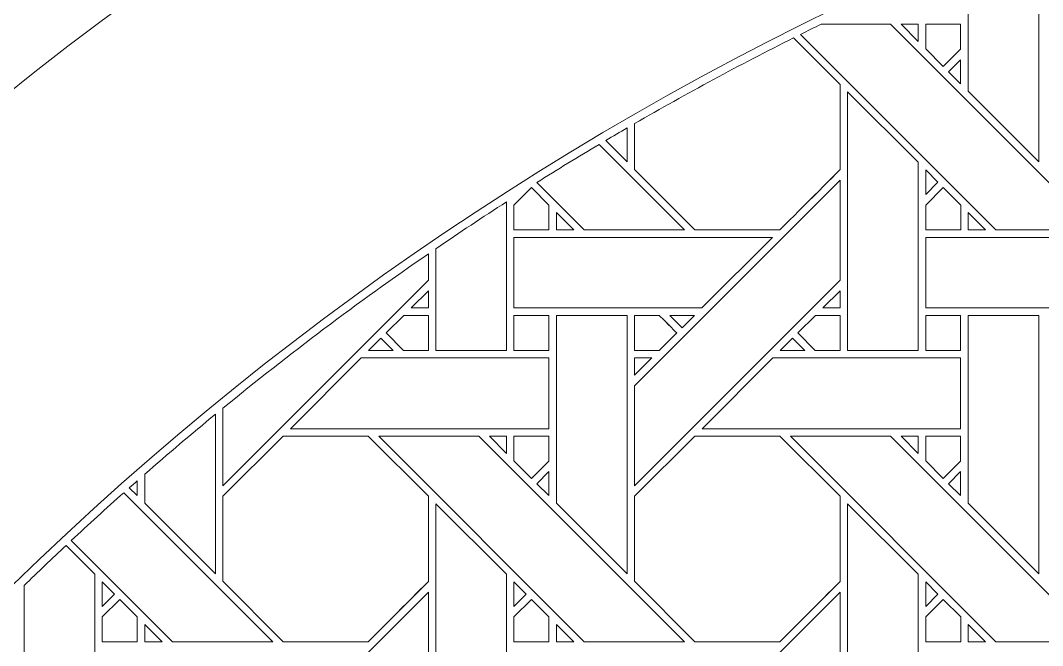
# Model space of a CAD drawing. Header units: inches. Extents: x 4.4 to 20.4, y 1.1 to 17.1.
# Drawn here: x 7.41 to 9.766, y 14.067 to 15.507 of the extents above; entities that cross this region are included whole.
import ezdxf

# ---------------------------------------------------------------- set-up
doc = ezdxf.new("R2010")
doc.units = ezdxf.units.IN
doc.header["$MEASUREMENT"] = 0
doc.layers.add('Design', color=7, linetype='Continuous', lineweight=0)

msp = doc.modelspace()

# ---------------------------------------------------------------- linework, layer by layer
at = {"layer": 'Design'}
for points, knots in [([(12.3829, 17.0948), (7.9646, 17.0948), (4.3829, 13.513), (4.3829, 9.0948), (4.3829, 4.6765), (7.9646, 1.0948), (12.3829, 1.0948), (16.8011, 1.0948), (20.3829, 4.6765), (20.3829, 9.0948), (20.3829, 13.513), (16.8011, 17.0948), (12.3829, 17.0948)], [0, 0, 0, 0, 1, 1, 1, 2, 2, 2, 3, 3, 3, 4, 4, 4, 4]), ([(12.3829, 16.2388), (8.4373, 16.2388), (5.2388, 13.0403), (5.2388, 9.0948), (5.2388, 5.1492), (8.4373, 1.9507), (12.3829, 1.9507), (16.3284, 1.9507), (19.5269, 5.1492), (19.5269, 9.0948), (19.5269, 13.0403), (16.3284, 16.2388), (12.3829, 16.2388)], [0, 0, 0, 0, 1, 1, 1, 2, 2, 2, 3, 3, 3, 4, 4, 4, 4]), ([(9.7571, 15.7202), (9.7571, 15.7202), (9.7571, 15.1812), (9.7571, 15.1812), (9.7571, 15.1812), (9.5942, 15.3441), (9.5942, 15.3441), (9.5942, 15.3441), (9.5942, 15.6533), (9.5942, 15.6533), (9.6481, 15.6762), (9.7024, 15.6986), (9.7571, 15.7202)], [0, 0, 0, 0, 1, 1, 1, 2, 2, 2, 3, 3, 3, 4, 4, 4, 4]), ([(9.2556, 15.4984), (9.2556, 15.4984), (9.4156, 15.4984), (9.4156, 15.4984), (9.4156, 15.4984), (9.8892, 15.0248), (9.8892, 15.0248), (9.8892, 15.0248), (9.6582, 15.0248), (9.6582, 15.0248), (9.6582, 15.0248), (9.208, 15.475), (9.208, 15.475), (9.2238, 15.4829), (9.2397, 15.4907), (9.2556, 15.4984)], [0, 0, 0, 0, 1, 1, 1, 2, 2, 2, 3, 3, 3, 4, 4, 4, 5, 5, 5, 5]), ([(9.4791, 15.4984), (9.4791, 15.4984), (9.4791, 15.4586), (9.4791, 15.4586), (9.4791, 15.4586), (9.4397, 15.4984), (9.4397, 15.4984), (9.4397, 15.4984), (9.4791, 15.4984), (9.4791, 15.4984)], [0, 0, 0, 0, 1, 1, 1, 2, 2, 2, 3, 3, 3, 3]), ([(9.5766, 15.4409), (9.5766, 15.4409), (9.5366, 15.4009), (9.5366, 15.4009), (9.5366, 15.4009), (9.4963, 15.4413), (9.4963, 15.4413), (9.4963, 15.4413), (9.4963, 15.4985), (9.4963, 15.4985), (9.4963, 15.4985), (9.5766, 15.4985), (9.5766, 15.4985), (9.5766, 15.4985), (9.5766, 15.4409), (9.5766, 15.4409)], [0, 0, 0, 0, 1, 1, 1, 2, 2, 2, 3, 3, 3, 4, 4, 4, 5, 5, 5, 5]), ([(9.5366, 15.4009), (9.5366, 15.4009), (9.4963, 15.4413), (9.4963, 15.4413), (9.4963, 15.4413), (9.4963, 15.4985), (9.4963, 15.4985), (9.4963, 15.4985), (9.5766, 15.4985), (9.5766, 15.4985), (9.5766, 15.4985), (9.5766, 15.4409), (9.5766, 15.4409), (9.5766, 15.4409), (9.5366, 15.4009), (9.5366, 15.4009)], [0, 0, 0, 0, 1, 1, 1, 2, 2, 2, 3, 3, 3, 4, 4, 4, 5, 5, 5, 5]), ([(9.1919, 15.4669), (9.1919, 15.4669), (9.2991, 15.3597), (9.2991, 15.3597), (9.2991, 15.3597), (9.2991, 15.1635), (9.2991, 15.1635), (9.2813, 15.1456), (9.1694, 15.0339), (9.1604, 15.0248), (9.1604, 15.0248), (8.9647, 15.0248), (8.9647, 15.0248), (8.9647, 15.0248), (8.8255, 15.1641), (8.8255, 15.1641), (8.8255, 15.1641), (8.8255, 15.2694), (8.8255, 15.2694), (8.9454, 15.3387), (9.0677, 15.4046), (9.1919, 15.4669)], [0, 0, 0, 0, 1, 1, 1, 2, 2, 2, 3, 3, 3, 4, 4, 4, 5, 5, 5, 6, 6, 6, 7, 7, 7, 7]), ([(9.1919, 15.4669), (9.1919, 15.4669), (9.2991, 15.3597), (9.2991, 15.3597), (9.2991, 15.3597), (9.2991, 15.1635), (9.2991, 15.1635), (9.2812, 15.1455), (9.1693, 15.0338), (9.1604, 15.0248), (9.1604, 15.0248), (8.9647, 15.0248), (8.9647, 15.0248), (8.9647, 15.0248), (8.8255, 15.1641), (8.8255, 15.1641), (8.8255, 15.1641), (8.8255, 15.2694), (8.8255, 15.2694), (8.9454, 15.3387), (9.0677, 15.4046), (9.1919, 15.4669)], [0, 0, 0, 0, 1, 1, 1, 2, 2, 2, 3, 3, 3, 4, 4, 4, 5, 5, 5, 6, 6, 6, 7, 7, 7, 7]), ([(9.5766, 15.4166), (9.5766, 15.4166), (9.5766, 15.3614), (9.5766, 15.3614), (9.5766, 15.3614), (9.5488, 15.3888), (9.5488, 15.3888), (9.5488, 15.3888), (9.5766, 15.4166), (9.5766, 15.4166)], [0, 0, 0, 0, 1, 1, 1, 2, 2, 2, 3, 3, 3, 3]), ([(9.3163, 14.7468), (9.3163, 14.7468), (9.3163, 15.3426), (9.3163, 15.3426), (9.3163, 15.3426), (9.4791, 15.1805), (9.4791, 15.1805), (9.4791, 15.1805), (9.4791, 14.7468), (9.4791, 14.7468), (9.4791, 14.7468), (9.3163, 14.7468), (9.3163, 14.7468)], [0, 0, 0, 0, 1, 1, 1, 2, 2, 2, 3, 3, 3, 4, 4, 4, 4]), ([(8.7589, 15.2306), (8.7753, 15.2403), (8.7918, 15.2499), (8.8083, 15.2595), (8.8083, 15.2595), (8.8083, 15.1812), (8.8083, 15.1812), (8.8083, 15.1812), (8.7589, 15.2306), (8.7589, 15.2306)], [0, 0, 0, 0, 1, 1, 1, 2, 2, 2, 3, 3, 3, 3]), ([(8.7438, 15.2215), (8.7438, 15.2215), (8.9405, 15.0248), (8.9405, 15.0248), (8.9405, 15.0248), (8.7095, 15.0248), (8.7095, 15.0248), (8.7095, 15.0248), (8.6004, 15.1339), (8.6004, 15.1339), (8.6478, 15.1636), (8.6956, 15.1928), (8.7438, 15.2215)], [0, 0, 0, 0, 1, 1, 1, 2, 2, 2, 3, 3, 3, 4, 4, 4, 4]), ([(9.4964, 15.1062), (9.4964, 15.1062), (9.4964, 15.163), (9.4964, 15.163), (9.4964, 15.163), (9.5246, 15.1344), (9.5246, 15.1344), (9.5246, 15.1344), (9.4964, 15.1062), (9.4964, 15.1062)], [0, 0, 0, 0, 1, 1, 1, 2, 2, 2, 3, 3, 3, 3]), ([(8.5476, 15.0246), (8.5476, 15.0246), (8.5476, 15.0818), (8.5476, 15.0818), (8.5476, 15.0818), (8.5879, 15.1222), (8.5879, 15.1222), (8.5879, 15.1222), (8.6282, 15.0818), (8.6282, 15.0818), (8.6282, 15.0818), (8.6282, 15.0246), (8.6282, 15.0246), (8.6282, 15.0246), (8.5476, 15.0246), (8.5476, 15.0246)], [0, 0, 0, 0, 1, 1, 1, 2, 2, 2, 3, 3, 3, 4, 4, 4, 5, 5, 5, 5]), ([(8.6282, 15.0246), (8.6282, 15.0246), (8.5476, 15.0246), (8.5476, 15.0246), (8.5476, 15.0246), (8.5476, 15.0818), (8.5476, 15.0818), (8.5476, 15.0818), (8.5879, 15.1222), (8.5879, 15.1222), (8.5879, 15.1222), (8.6282, 15.0818), (8.6282, 15.0818), (8.6282, 15.0818), (8.6282, 15.0246), (8.6282, 15.0246)], [0, 0, 0, 0, 1, 1, 1, 2, 2, 2, 3, 3, 3, 4, 4, 4, 5, 5, 5, 5]), ([(9.2992, 14.909), (9.2992, 14.909), (8.8255, 14.4354), (8.8255, 14.4354), (8.8255, 14.4354), (8.8255, 14.6655), (8.8255, 14.6655), (8.8255, 14.6655), (9.2992, 15.139), (9.2992, 15.139), (9.2992, 15.139), (9.2992, 14.909), (9.2992, 14.909)], [0, 0, 0, 0, 1, 1, 1, 2, 2, 2, 3, 3, 3, 4, 4, 4, 4]), ([(9.4963, 15.0246), (9.4963, 15.0246), (9.4963, 15.0819), (9.4963, 15.0819), (9.4963, 15.0819), (9.5367, 15.1222), (9.5367, 15.1222), (9.5367, 15.1222), (9.577, 15.0819), (9.577, 15.0819), (9.577, 15.0819), (9.577, 15.0246), (9.577, 15.0246), (9.577, 15.0246), (9.4963, 15.0246), (9.4963, 15.0246)], [0, 0, 0, 0, 1, 1, 1, 2, 2, 2, 3, 3, 3, 4, 4, 4, 5, 5, 5, 5]), ([(9.5367, 15.1222), (9.5367, 15.1222), (9.577, 15.0819), (9.577, 15.0819), (9.577, 15.0819), (9.577, 15.0246), (9.577, 15.0246), (9.577, 15.0246), (9.4963, 15.0246), (9.4963, 15.0246), (9.4963, 15.0246), (9.4963, 15.0819), (9.4963, 15.0819), (9.4963, 15.0819), (9.5367, 15.1222), (9.5367, 15.1222)], [0, 0, 0, 0, 1, 1, 1, 2, 2, 2, 3, 3, 3, 4, 4, 4, 5, 5, 5, 5]), ([(8.5303, 15.0893), (8.5303, 15.0893), (8.5303, 14.7468), (8.5303, 14.7468), (8.5303, 14.7468), (8.3676, 14.7468), (8.3676, 14.7468), (8.3676, 14.7468), (8.3676, 14.9813), (8.3676, 14.9813), (8.4213, 15.018), (8.4755, 15.0541), (8.5303, 15.0893)], [0, 0, 0, 0, 1, 1, 1, 2, 2, 2, 3, 3, 3, 4, 4, 4, 4]), ([(8.6455, 15.0248), (8.6455, 15.0248), (8.6455, 15.0646), (8.6455, 15.0646), (8.6455, 15.0646), (8.6853, 15.0248), (8.6853, 15.0248), (8.6853, 15.0248), (8.6455, 15.0248), (8.6455, 15.0248)], [0, 0, 0, 0, 1, 1, 1, 2, 2, 2, 3, 3, 3, 3]), ([(9.5943, 15.0248), (9.5943, 15.0248), (9.5943, 15.0646), (9.5943, 15.0646), (9.5943, 15.0646), (9.634, 15.0248), (9.634, 15.0248), (9.634, 15.0248), (9.5943, 15.0248), (9.5943, 15.0248)], [0, 0, 0, 0, 1, 1, 1, 2, 2, 2, 3, 3, 3, 3]), ([(9.1433, 15.0075), (9.1433, 15.0075), (8.9806, 14.8448), (8.9806, 14.8448), (8.9806, 14.8448), (8.5476, 14.8448), (8.5476, 14.8448), (8.5476, 14.8448), (8.5476, 15.0075), (8.5476, 15.0075), (8.5476, 15.0075), (9.1433, 15.0075), (9.1433, 15.0075)], [0, 0, 0, 0, 1, 1, 1, 2, 2, 2, 3, 3, 3, 4, 4, 4, 4]), ([(10.0921, 15.0075), (10.0921, 15.0075), (9.9293, 14.8448), (9.9293, 14.8448), (9.9293, 14.8448), (9.4964, 14.8448), (9.4964, 14.8448), (9.4964, 14.8448), (9.4964, 15.0075), (9.4964, 15.0075), (9.4964, 15.0075), (10.0921, 15.0075), (10.0921, 15.0075)], [0, 0, 0, 0, 1, 1, 1, 2, 2, 2, 3, 3, 3, 4, 4, 4, 4]), ([(8.3504, 14.909), (8.3504, 14.909), (7.8768, 14.4354), (7.8768, 14.4354), (7.8768, 14.4354), (7.8768, 14.614), (7.8768, 14.614), (8.0295, 14.7389), (8.1875, 14.8575), (8.3504, 14.9695), (8.3504, 14.9695), (8.3504, 14.909), (8.3504, 14.909)], [0, 0, 0, 0, 1, 1, 1, 2, 2, 2, 3, 3, 3, 4, 4, 4, 4]), ([(8.3107, 14.8449), (8.3107, 14.8449), (8.3504, 14.8846), (8.3504, 14.8846), (8.3504, 14.8846), (8.3504, 14.8449), (8.3504, 14.8449), (8.3504, 14.8449), (8.3107, 14.8449), (8.3107, 14.8449)], [0, 0, 0, 0, 1, 1, 1, 2, 2, 2, 3, 3, 3, 3]), ([(9.2594, 14.8449), (9.2594, 14.8449), (9.2992, 14.8846), (9.2992, 14.8846), (9.2992, 14.8846), (9.2992, 14.8449), (9.2992, 14.8449), (9.2992, 14.8449), (9.2594, 14.8449), (9.2594, 14.8449)], [0, 0, 0, 0, 1, 1, 1, 2, 2, 2, 3, 3, 3, 3]), ([(8.2933, 14.7468), (8.2933, 14.7468), (8.2529, 14.7872), (8.2529, 14.7872), (8.2529, 14.7872), (8.2934, 14.8276), (8.2934, 14.8276), (8.2934, 14.8276), (8.3504, 14.8276), (8.3504, 14.8276), (8.3504, 14.8276), (8.3504, 14.7468), (8.3504, 14.7468), (8.3504, 14.7468), (8.2933, 14.7468), (8.2933, 14.7468)], [0, 0, 0, 0, 1, 1, 1, 2, 2, 2, 3, 3, 3, 4, 4, 4, 5, 5, 5, 5]), ([(8.3504, 14.8276), (8.3504, 14.8276), (8.3504, 14.7468), (8.3504, 14.7468), (8.3504, 14.7468), (8.2933, 14.7468), (8.2933, 14.7468), (8.2933, 14.7468), (8.2529, 14.7872), (8.2529, 14.7872), (8.2529, 14.7872), (8.2934, 14.8276), (8.2934, 14.8276), (8.2934, 14.8276), (8.3504, 14.8276), (8.3504, 14.8276)], [0, 0, 0, 0, 1, 1, 1, 2, 2, 2, 3, 3, 3, 4, 4, 4, 5, 5, 5, 5]), ([(8.5476, 14.7468), (8.5476, 14.7468), (8.5476, 14.8276), (8.5476, 14.8276), (8.5476, 14.8276), (8.6278, 14.8276), (8.6278, 14.8276), (8.6278, 14.8276), (8.6278, 14.7468), (8.6278, 14.7468), (8.6278, 14.7468), (8.5476, 14.7468), (8.5476, 14.7468)], [0, 0, 0, 0, 1, 1, 1, 2, 2, 2, 3, 3, 3, 4, 4, 4, 4]), ([(8.5476, 14.7468), (8.5476, 14.7468), (8.5476, 14.8276), (8.5476, 14.8276), (8.5476, 14.8276), (8.6278, 14.8276), (8.6278, 14.8276), (8.6278, 14.8276), (8.6278, 14.7468), (8.6278, 14.7468), (8.6278, 14.7468), (8.5476, 14.7468), (8.5476, 14.7468)], [0, 0, 0, 0, 1, 1, 1, 2, 2, 2, 3, 3, 3, 4, 4, 4, 4]), ([(8.6454, 14.3954), (8.6454, 14.3954), (8.6454, 14.8276), (8.6454, 14.8276), (8.6454, 14.8276), (8.8083, 14.8276), (8.8083, 14.8276), (8.8083, 14.8276), (8.8083, 14.2324), (8.8083, 14.2324), (8.8083, 14.2324), (8.6454, 14.3954), (8.6454, 14.3954)], [0, 0, 0, 0, 1, 1, 1, 2, 2, 2, 3, 3, 3, 4, 4, 4, 4]), ([(8.8255, 14.7468), (8.8255, 14.7468), (8.8255, 14.8276), (8.8255, 14.8276), (8.8255, 14.8276), (8.8825, 14.8276), (8.8825, 14.8276), (8.8877, 14.8225), (8.9184, 14.7917), (8.9228, 14.7873), (8.9228, 14.7873), (8.8824, 14.7468), (8.8824, 14.7468), (8.8824, 14.7468), (8.8255, 14.7468), (8.8255, 14.7468)], [0, 0, 0, 0, 1, 1, 1, 2, 2, 2, 3, 3, 3, 4, 4, 4, 5, 5, 5, 5]), ([(8.9228, 14.7873), (8.9228, 14.7873), (8.8824, 14.7468), (8.8824, 14.7468), (8.8824, 14.7468), (8.8255, 14.7468), (8.8255, 14.7468), (8.8255, 14.7468), (8.8255, 14.8276), (8.8255, 14.8276), (8.8255, 14.8276), (8.8825, 14.8276), (8.8825, 14.8276), (8.8877, 14.8224), (8.9185, 14.7916), (8.9228, 14.7873)], [0, 0, 0, 0, 1, 1, 1, 2, 2, 2, 3, 3, 3, 4, 4, 4, 5, 5, 5, 5]), ([(8.9069, 14.8276), (8.9069, 14.8276), (8.9634, 14.8276), (8.9634, 14.8276), (8.9634, 14.8276), (8.9351, 14.7994), (8.9351, 14.7994), (8.9351, 14.7994), (8.9069, 14.8276), (8.9069, 14.8276)], [0, 0, 0, 0, 1, 1, 1, 2, 2, 2, 3, 3, 3, 3]), ([(9.2017, 14.7872), (9.2017, 14.7872), (9.2421, 14.8276), (9.2421, 14.8276), (9.2421, 14.8276), (9.2991, 14.8276), (9.2991, 14.8276), (9.2991, 14.8276), (9.2991, 14.7468), (9.2991, 14.7468), (9.2991, 14.7468), (9.242, 14.7468), (9.242, 14.7468), (9.242, 14.7468), (9.2017, 14.7872), (9.2017, 14.7872)], [0, 0, 0, 0, 1, 1, 1, 2, 2, 2, 3, 3, 3, 4, 4, 4, 5, 5, 5, 5]), ([(9.2991, 14.8276), (9.2991, 14.8276), (9.2991, 14.7468), (9.2991, 14.7468), (9.2991, 14.7468), (9.242, 14.7468), (9.242, 14.7468), (9.242, 14.7468), (9.2017, 14.7872), (9.2017, 14.7872), (9.2017, 14.7872), (9.2421, 14.8276), (9.2421, 14.8276), (9.2421, 14.8276), (9.2991, 14.8276), (9.2991, 14.8276)], [0, 0, 0, 0, 1, 1, 1, 2, 2, 2, 3, 3, 3, 4, 4, 4, 5, 5, 5, 5]), ([(9.5766, 14.7468), (9.5766, 14.7468), (9.4963, 14.7468), (9.4963, 14.7468), (9.4963, 14.7468), (9.4963, 14.8276), (9.4963, 14.8276), (9.4963, 14.8276), (9.5766, 14.8276), (9.5766, 14.8276), (9.5766, 14.8276), (9.5766, 14.7468), (9.5766, 14.7468)], [0, 0, 0, 0, 1, 1, 1, 2, 2, 2, 3, 3, 3, 4, 4, 4, 4]), ([(9.5766, 14.8276), (9.5766, 14.8276), (9.5766, 14.7468), (9.5766, 14.7468), (9.5766, 14.7468), (9.4963, 14.7468), (9.4963, 14.7468), (9.4963, 14.7468), (9.4963, 14.8276), (9.4963, 14.8276), (9.4963, 14.8276), (9.5766, 14.8276), (9.5766, 14.8276)], [0, 0, 0, 0, 1, 1, 1, 2, 2, 2, 3, 3, 3, 4, 4, 4, 4]), ([(9.5942, 14.3954), (9.5942, 14.3954), (9.5942, 14.8276), (9.5942, 14.8276), (9.5942, 14.8276), (9.7571, 14.8276), (9.7571, 14.8276), (9.7571, 14.8276), (9.7571, 14.2324), (9.7571, 14.2324), (9.7571, 14.2324), (9.5942, 14.3954), (9.5942, 14.3954)], [0, 0, 0, 0, 1, 1, 1, 2, 2, 2, 3, 3, 3, 4, 4, 4, 4]), ([(8.2691, 14.7468), (8.2691, 14.7468), (8.2126, 14.7468), (8.2126, 14.7468), (8.2126, 14.7468), (8.2408, 14.775), (8.2408, 14.775), (8.2408, 14.775), (8.2691, 14.7468), (8.2691, 14.7468)], [0, 0, 0, 0, 1, 1, 1, 2, 2, 2, 3, 3, 3, 3]), ([(9.2178, 14.7468), (9.2178, 14.7468), (9.1613, 14.7468), (9.1613, 14.7468), (9.1613, 14.7468), (9.1896, 14.775), (9.1896, 14.775), (9.1896, 14.775), (9.2178, 14.7468), (9.2178, 14.7468)], [0, 0, 0, 0, 1, 1, 1, 2, 2, 2, 3, 3, 3, 3]), ([(8.6279, 14.7296), (8.6279, 14.7296), (8.6279, 14.5668), (8.6279, 14.5668), (8.6279, 14.5668), (8.0326, 14.5668), (8.0326, 14.5668), (8.0326, 14.5668), (8.1954, 14.7296), (8.1954, 14.7296), (8.1954, 14.7296), (8.6279, 14.7296), (8.6279, 14.7296)], [0, 0, 0, 0, 1, 1, 1, 2, 2, 2, 3, 3, 3, 4, 4, 4, 4]), ([(8.8653, 14.7296), (8.8653, 14.7296), (8.8255, 14.6898), (8.8255, 14.6898), (8.8255, 14.6898), (8.8255, 14.7296), (8.8255, 14.7296), (8.8255, 14.7296), (8.8653, 14.7296), (8.8653, 14.7296)], [0, 0, 0, 0, 1, 1, 1, 2, 2, 2, 3, 3, 3, 3]), ([(9.5766, 14.7296), (9.5766, 14.7296), (9.5766, 14.5668), (9.5766, 14.5668), (9.5766, 14.5668), (8.9813, 14.5668), (8.9813, 14.5668), (8.9813, 14.5668), (9.1442, 14.7296), (9.1442, 14.7296), (9.1442, 14.7296), (9.5766, 14.7296), (9.5766, 14.7296)], [0, 0, 0, 0, 1, 1, 1, 2, 2, 2, 3, 3, 3, 4, 4, 4, 4]), ([(7.8596, 14.6), (7.8596, 14.6), (7.8596, 14.2324), (7.8596, 14.2324), (7.8596, 14.2324), (7.6967, 14.3954), (7.6967, 14.3954), (7.6967, 14.3954), (7.6967, 14.4618), (7.6967, 14.4618), (7.7503, 14.5087), (7.8046, 14.5548), (7.8596, 14.6)], [0, 0, 0, 0, 1, 1, 1, 2, 2, 2, 3, 3, 3, 4, 4, 4, 4]), ([(7.8767, 14.2153), (7.8767, 14.2153), (7.8767, 14.411), (7.8767, 14.411), (7.8767, 14.411), (8.0154, 14.5497), (8.0154, 14.5497), (8.0154, 14.5497), (8.2116, 14.5497), (8.2116, 14.5497), (8.2116, 14.5497), (8.3504, 14.411), (8.3504, 14.411), (8.3504, 14.411), (8.3504, 14.2148), (8.3504, 14.2148), (8.3326, 14.1969), (8.2207, 14.0851), (8.2117, 14.0761), (8.2117, 14.0761), (8.016, 14.0761), (8.016, 14.0761), (8.016, 14.0761), (7.8767, 14.2153), (7.8767, 14.2153)], [0, 0, 0, 0, 1, 1, 1, 2, 2, 2, 3, 3, 3, 4, 4, 4, 5, 5, 5, 6, 6, 6, 7, 7, 7, 8, 8, 8, 8]), ([(7.8767, 14.411), (7.8767, 14.411), (8.0154, 14.5497), (8.0154, 14.5497), (8.0154, 14.5497), (8.2116, 14.5497), (8.2116, 14.5497), (8.2116, 14.5497), (8.3504, 14.411), (8.3504, 14.411), (8.3504, 14.411), (8.3504, 14.2148), (8.3504, 14.2148), (8.3323, 14.1966), (8.2204, 14.0849), (8.2117, 14.0761), (8.2117, 14.0761), (8.016, 14.0761), (8.016, 14.0761), (8.016, 14.0761), (7.8767, 14.2153), (7.8767, 14.2153), (7.8767, 14.2153), (7.8767, 14.411), (7.8767, 14.411)], [0, 0, 0, 0, 1, 1, 1, 2, 2, 2, 3, 3, 3, 4, 4, 4, 5, 5, 5, 6, 6, 6, 7, 7, 7, 8, 8, 8, 8]), ([(8.4669, 14.5497), (8.4669, 14.5497), (8.9405, 14.076), (8.9405, 14.076), (8.9405, 14.076), (8.7095, 14.076), (8.7095, 14.076), (8.7095, 14.076), (8.2359, 14.5497), (8.2359, 14.5497), (8.2359, 14.5497), (8.4669, 14.5497), (8.4669, 14.5497)], [0, 0, 0, 0, 1, 1, 1, 2, 2, 2, 3, 3, 3, 4, 4, 4, 4]), ([(8.5304, 14.5497), (8.5304, 14.5497), (8.5304, 14.5099), (8.5304, 14.5099), (8.5304, 14.5099), (8.491, 14.5497), (8.491, 14.5497), (8.491, 14.5497), (8.5304, 14.5497), (8.5304, 14.5497)], [0, 0, 0, 0, 1, 1, 1, 2, 2, 2, 3, 3, 3, 3]), ([(8.6278, 14.5497), (8.6278, 14.5497), (8.6278, 14.4921), (8.6278, 14.4921), (8.6278, 14.4921), (8.5879, 14.4522), (8.5879, 14.4522), (8.5879, 14.4522), (8.5476, 14.4925), (8.5476, 14.4925), (8.5476, 14.4925), (8.5476, 14.5497), (8.5476, 14.5497), (8.5476, 14.5497), (8.6278, 14.5497), (8.6278, 14.5497)], [0, 0, 0, 0, 1, 1, 1, 2, 2, 2, 3, 3, 3, 4, 4, 4, 5, 5, 5, 5]), ([(8.5879, 14.4522), (8.5879, 14.4522), (8.5476, 14.4925), (8.5476, 14.4925), (8.5476, 14.4925), (8.5476, 14.5497), (8.5476, 14.5497), (8.5476, 14.5497), (8.6278, 14.5497), (8.6278, 14.5497), (8.6278, 14.5497), (8.6278, 14.4921), (8.6278, 14.4921), (8.6278, 14.4921), (8.5879, 14.4522), (8.5879, 14.4522)], [0, 0, 0, 0, 1, 1, 1, 2, 2, 2, 3, 3, 3, 4, 4, 4, 5, 5, 5, 5]), ([(8.9642, 14.5497), (8.9642, 14.5497), (9.1604, 14.5497), (9.1604, 14.5497), (9.1604, 14.5497), (9.2991, 14.411), (9.2991, 14.411), (9.2991, 14.411), (9.2991, 14.2148), (9.2991, 14.2148), (9.2813, 14.1969), (9.1694, 14.0851), (9.1604, 14.0761), (9.1604, 14.0761), (8.9647, 14.0761), (8.9647, 14.0761), (8.9647, 14.0761), (8.8255, 14.2153), (8.8255, 14.2153), (8.8255, 14.2153), (8.8255, 14.411), (8.8255, 14.411), (8.8255, 14.411), (8.9642, 14.5497), (8.9642, 14.5497)], [0, 0, 0, 0, 1, 1, 1, 2, 2, 2, 3, 3, 3, 4, 4, 4, 5, 5, 5, 6, 6, 6, 7, 7, 7, 8, 8, 8, 8]), ([(9.1604, 14.5497), (9.1604, 14.5497), (9.2991, 14.411), (9.2991, 14.411), (9.2991, 14.411), (9.2991, 14.2148), (9.2991, 14.2148), (9.281, 14.1966), (9.1692, 14.0849), (9.1604, 14.0761), (9.1604, 14.0761), (8.9647, 14.0761), (8.9647, 14.0761), (8.9647, 14.0761), (8.8255, 14.2153), (8.8255, 14.2153), (8.8255, 14.2153), (8.8255, 14.411), (8.8255, 14.411), (8.8255, 14.411), (8.9642, 14.5497), (8.9642, 14.5497), (8.9642, 14.5497), (9.1604, 14.5497), (9.1604, 14.5497)], [0, 0, 0, 0, 1, 1, 1, 2, 2, 2, 3, 3, 3, 4, 4, 4, 5, 5, 5, 6, 6, 6, 7, 7, 7, 8, 8, 8, 8]), ([(9.8892, 14.076), (9.8892, 14.076), (9.6582, 14.076), (9.6582, 14.076), (9.6582, 14.076), (9.1846, 14.5497), (9.1846, 14.5497), (9.1846, 14.5497), (9.4156, 14.5497), (9.4156, 14.5497), (9.4156, 14.5497), (9.8892, 14.076), (9.8892, 14.076)], [0, 0, 0, 0, 1, 1, 1, 2, 2, 2, 3, 3, 3, 4, 4, 4, 4]), ([(9.4397, 14.5497), (9.4397, 14.5497), (9.4791, 14.5497), (9.4791, 14.5497), (9.4791, 14.5497), (9.4791, 14.5099), (9.4791, 14.5099), (9.4791, 14.5099), (9.4397, 14.5497), (9.4397, 14.5497)], [0, 0, 0, 0, 1, 1, 1, 2, 2, 2, 3, 3, 3, 3]), ([(9.5766, 14.5497), (9.5766, 14.5497), (9.5766, 14.4921), (9.5766, 14.4921), (9.5766, 14.4921), (9.5366, 14.4522), (9.5366, 14.4522), (9.5366, 14.4522), (9.4963, 14.4925), (9.4963, 14.4925), (9.4963, 14.4925), (9.4963, 14.5497), (9.4963, 14.5497), (9.4963, 14.5497), (9.5766, 14.5497), (9.5766, 14.5497)], [0, 0, 0, 0, 1, 1, 1, 2, 2, 2, 3, 3, 3, 4, 4, 4, 5, 5, 5, 5]), ([(9.5766, 14.4921), (9.5766, 14.4921), (9.5366, 14.4522), (9.5366, 14.4522), (9.5366, 14.4522), (9.4963, 14.4925), (9.4963, 14.4925), (9.4963, 14.4925), (9.4963, 14.5497), (9.4963, 14.5497), (9.4963, 14.5497), (9.5766, 14.5497), (9.5766, 14.5497), (9.5766, 14.5497), (9.5766, 14.4921), (9.5766, 14.4921)], [0, 0, 0, 0, 1, 1, 1, 2, 2, 2, 3, 3, 3, 4, 4, 4, 5, 5, 5, 5]), ([(8.6279, 14.4679), (8.6279, 14.4679), (8.6279, 14.4127), (8.6279, 14.4127), (8.6279, 14.4127), (8.6001, 14.4401), (8.6001, 14.4401), (8.6001, 14.4401), (8.6279, 14.4679), (8.6279, 14.4679)], [0, 0, 0, 0, 1, 1, 1, 2, 2, 2, 3, 3, 3, 3]), ([(9.5766, 14.4679), (9.5766, 14.4679), (9.5766, 14.4127), (9.5766, 14.4127), (9.5766, 14.4127), (9.5488, 14.4401), (9.5488, 14.4401), (9.5488, 14.4401), (9.5766, 14.4679), (9.5766, 14.4679)], [0, 0, 0, 0, 1, 1, 1, 2, 2, 2, 3, 3, 3, 3]), ([(7.6792, 14.4127), (7.6792, 14.4127), (7.661, 14.4306), (7.661, 14.4306), (7.6671, 14.4359), (7.6731, 14.4411), (7.6792, 14.4464), (7.6792, 14.4464), (7.6792, 14.4127), (7.6792, 14.4127)], [0, 0, 0, 0, 1, 1, 1, 2, 2, 2, 3, 3, 3, 3]), ([(7.9918, 14.076), (7.9918, 14.076), (7.7607, 14.076), (7.7607, 14.076), (7.7607, 14.076), (7.5275, 14.3093), (7.5275, 14.3093), (7.5674, 14.3465), (7.6077, 14.3831), (7.6485, 14.4194), (7.6485, 14.4194), (7.9918, 14.076), (7.9918, 14.076)], [0, 0, 0, 0, 1, 1, 1, 2, 2, 2, 3, 3, 3, 4, 4, 4, 4]), ([(8.3676, 13.798), (8.3676, 13.798), (8.3676, 14.3939), (8.3676, 14.3939), (8.3676, 14.3939), (8.5303, 14.2317), (8.5303, 14.2317), (8.5303, 14.2317), (8.5303, 13.798), (8.5303, 13.798), (8.5303, 13.798), (8.3676, 13.798), (8.3676, 13.798)], [0, 0, 0, 0, 1, 1, 1, 2, 2, 2, 3, 3, 3, 4, 4, 4, 4]), ([(9.3163, 13.798), (9.3163, 13.798), (9.3163, 14.3939), (9.3163, 14.3939), (9.3163, 14.3939), (9.4791, 14.2317), (9.4791, 14.2317), (9.4791, 14.2317), (9.4791, 13.798), (9.4791, 13.798), (9.4791, 13.798), (9.3163, 13.798), (9.3163, 13.798)], [0, 0, 0, 0, 1, 1, 1, 2, 2, 2, 3, 3, 3, 4, 4, 4, 4]), ([(7.5153, 14.2978), (7.5153, 14.2978), (7.5816, 14.2317), (7.5816, 14.2317), (7.5816, 14.2317), (7.5816, 13.798), (7.5816, 13.798), (7.5816, 13.798), (7.4188, 13.798), (7.4188, 13.798), (7.4188, 13.798), (7.4188, 14.2058), (7.4188, 14.2058), (7.4507, 14.2368), (7.4829, 14.2674), (7.5153, 14.2978)], [0, 0, 0, 0, 1, 1, 1, 2, 2, 2, 3, 3, 3, 4, 4, 4, 5, 5, 5, 5]), ([(7.5989, 14.1575), (7.5989, 14.1575), (7.5989, 14.2142), (7.5989, 14.2142), (7.5989, 14.2142), (7.6271, 14.1857), (7.6271, 14.1857), (7.6271, 14.1857), (7.5989, 14.1575), (7.5989, 14.1575)], [0, 0, 0, 0, 1, 1, 1, 2, 2, 2, 3, 3, 3, 3]), ([(8.5476, 14.1575), (8.5476, 14.1575), (8.5476, 14.2142), (8.5476, 14.2142), (8.5476, 14.2142), (8.5758, 14.1857), (8.5758, 14.1857), (8.5758, 14.1857), (8.5476, 14.1575), (8.5476, 14.1575)], [0, 0, 0, 0, 1, 1, 1, 2, 2, 2, 3, 3, 3, 3]), ([(9.4964, 14.1575), (9.4964, 14.1575), (9.4964, 14.2142), (9.4964, 14.2142), (9.4964, 14.2142), (9.5246, 14.1857), (9.5246, 14.1857), (9.5246, 14.1857), (9.4964, 14.1575), (9.4964, 14.1575)], [0, 0, 0, 0, 1, 1, 1, 2, 2, 2, 3, 3, 3, 3]), ([(8.3504, 13.9603), (8.3504, 13.9603), (7.8768, 13.4866), (7.8768, 13.4866), (7.8768, 13.4866), (7.8768, 13.7167), (7.8768, 13.7167), (7.8768, 13.7167), (8.3504, 14.1903), (8.3504, 14.1903), (8.3504, 14.1903), (8.3504, 13.9603), (8.3504, 13.9603)], [0, 0, 0, 0, 1, 1, 1, 2, 2, 2, 3, 3, 3, 4, 4, 4, 4]), ([(9.2992, 13.9603), (9.2992, 13.9603), (8.8255, 13.4866), (8.8255, 13.4866), (8.8255, 13.4866), (8.8255, 13.7167), (8.8255, 13.7167), (8.8255, 13.7167), (9.2992, 14.1903), (9.2992, 14.1903), (9.2992, 14.1903), (9.2992, 13.9603), (9.2992, 13.9603)], [0, 0, 0, 0, 1, 1, 1, 2, 2, 2, 3, 3, 3, 4, 4, 4, 4]), ([(7.5988, 14.0759), (7.5988, 14.0759), (7.5988, 14.1331), (7.5988, 14.1331), (7.5988, 14.1331), (7.6392, 14.1735), (7.6392, 14.1735), (7.6392, 14.1735), (7.6795, 14.1331), (7.6795, 14.1331), (7.6795, 14.1331), (7.6795, 14.0759), (7.6795, 14.0759), (7.6795, 14.0759), (7.5988, 14.0759), (7.5988, 14.0759)], [0, 0, 0, 0, 1, 1, 1, 2, 2, 2, 3, 3, 3, 4, 4, 4, 5, 5, 5, 5]), ([(7.6392, 14.1735), (7.6392, 14.1735), (7.6795, 14.1331), (7.6795, 14.1331), (7.6795, 14.1331), (7.6795, 14.0759), (7.6795, 14.0759), (7.6795, 14.0759), (7.5988, 14.0759), (7.5988, 14.0759), (7.5988, 14.0759), (7.5988, 14.1331), (7.5988, 14.1331), (7.5988, 14.1331), (7.6392, 14.1735), (7.6392, 14.1735)], [0, 0, 0, 0, 1, 1, 1, 2, 2, 2, 3, 3, 3, 4, 4, 4, 5, 5, 5, 5]), ([(8.5476, 14.0759), (8.5476, 14.0759), (8.5476, 14.1332), (8.5476, 14.1332), (8.5476, 14.1332), (8.5879, 14.1735), (8.5879, 14.1735), (8.5879, 14.1735), (8.6282, 14.1332), (8.6282, 14.1332), (8.6282, 14.1332), (8.6282, 14.0759), (8.6282, 14.0759), (8.6282, 14.0759), (8.5476, 14.0759), (8.5476, 14.0759)], [0, 0, 0, 0, 1, 1, 1, 2, 2, 2, 3, 3, 3, 4, 4, 4, 5, 5, 5, 5]), ([(8.5879, 14.1735), (8.5879, 14.1735), (8.6282, 14.1332), (8.6282, 14.1332), (8.6282, 14.1332), (8.6282, 14.0759), (8.6282, 14.0759), (8.6282, 14.0759), (8.5476, 14.0759), (8.5476, 14.0759), (8.5476, 14.0759), (8.5476, 14.1332), (8.5476, 14.1332), (8.5476, 14.1332), (8.5879, 14.1735), (8.5879, 14.1735)], [0, 0, 0, 0, 1, 1, 1, 2, 2, 2, 3, 3, 3, 4, 4, 4, 5, 5, 5, 5]), ([(9.4963, 14.0759), (9.4963, 14.0759), (9.4963, 14.1332), (9.4963, 14.1332), (9.4963, 14.1332), (9.5367, 14.1735), (9.5367, 14.1735), (9.5367, 14.1735), (9.577, 14.1332), (9.577, 14.1332), (9.577, 14.1332), (9.577, 14.0759), (9.577, 14.0759), (9.577, 14.0759), (9.4963, 14.0759), (9.4963, 14.0759)], [0, 0, 0, 0, 1, 1, 1, 2, 2, 2, 3, 3, 3, 4, 4, 4, 5, 5, 5, 5]), ([(9.5367, 14.1735), (9.5367, 14.1735), (9.577, 14.1332), (9.577, 14.1332), (9.577, 14.1332), (9.577, 14.0759), (9.577, 14.0759), (9.577, 14.0759), (9.4963, 14.0759), (9.4963, 14.0759), (9.4963, 14.0759), (9.4963, 14.1332), (9.4963, 14.1332), (9.4963, 14.1332), (9.5367, 14.1735), (9.5367, 14.1735)], [0, 0, 0, 0, 1, 1, 1, 2, 2, 2, 3, 3, 3, 4, 4, 4, 5, 5, 5, 5]), ([(7.6968, 14.076), (7.6968, 14.076), (7.6968, 14.1158), (7.6968, 14.1158), (7.6968, 14.1158), (7.7365, 14.076), (7.7365, 14.076), (7.7365, 14.076), (7.6968, 14.076), (7.6968, 14.076)], [0, 0, 0, 0, 1, 1, 1, 2, 2, 2, 3, 3, 3, 3]), ([(8.6455, 14.076), (8.6455, 14.076), (8.6455, 14.1158), (8.6455, 14.1158), (8.6455, 14.1158), (8.6853, 14.076), (8.6853, 14.076), (8.6853, 14.076), (8.6455, 14.076), (8.6455, 14.076)], [0, 0, 0, 0, 1, 1, 1, 2, 2, 2, 3, 3, 3, 3]), ([(9.5943, 14.076), (9.5943, 14.076), (9.5943, 14.1158), (9.5943, 14.1158), (9.5943, 14.1158), (9.634, 14.076), (9.634, 14.076), (9.634, 14.076), (9.5943, 14.076), (9.5943, 14.076)], [0, 0, 0, 0, 1, 1, 1, 2, 2, 2, 3, 3, 3, 3])]:
    msp.add_open_spline(points, degree=3, knots=knots, dxfattribs=at)

doc.saveas('drawing.dxf')
